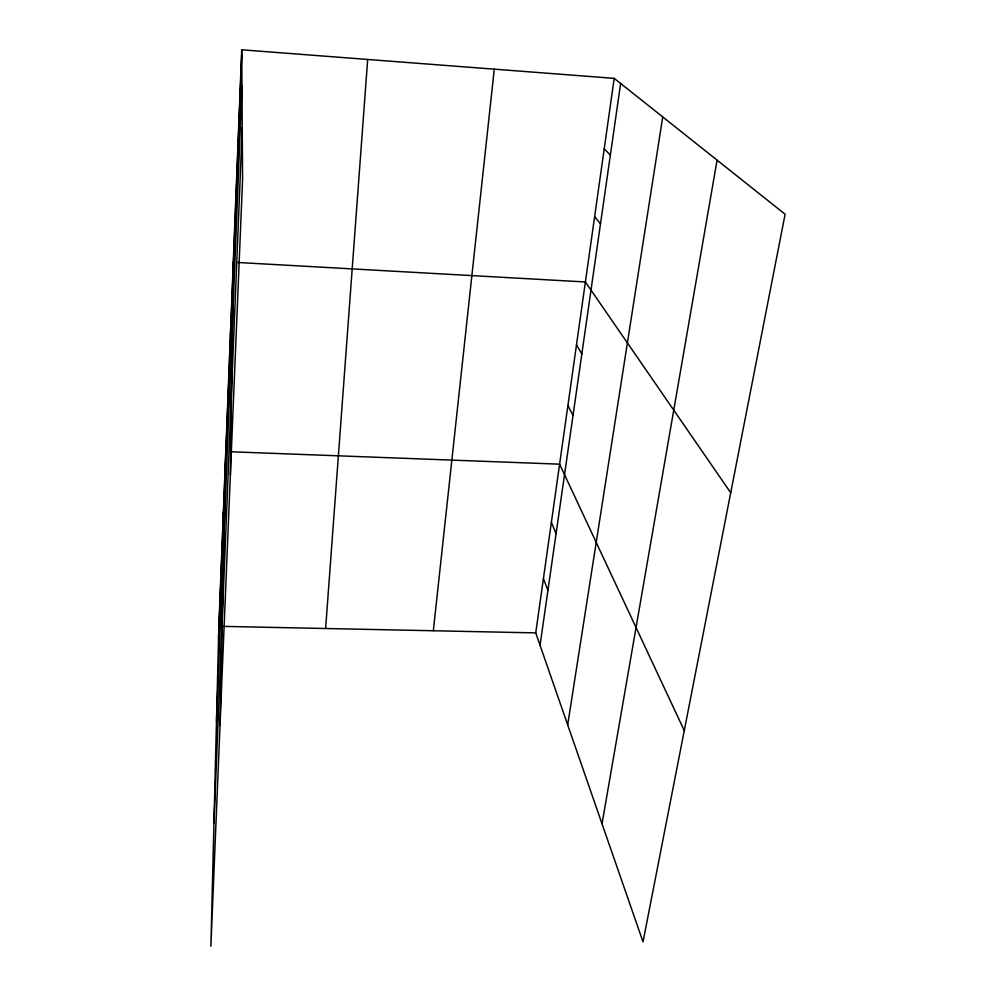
<?xml version="1.0" encoding="UTF-8"?>
<svg xmlns="http://www.w3.org/2000/svg" width="996" height="996" viewBox="0 0 996 996"><rect width="100%" height="100%" fill="white"/><g stroke="black" fill="none" stroke-linecap="round" stroke-linejoin="round"><path stroke-width="1.49" d="M238.779 129.43L238.791 123.429M235.928 201.279L235.99 194.183M230.375 475.017L233.288 262.222M230.537 336.748L230.699 327.721M227.997 400.666L228.196 390.793M220.016 725.387L225.781 451.574M223.129 523.348L223.39 511.944M220.788 582.237L221.075 570.148M241.717 49.8L218.846 626.285L210.891 946.2L242.588 179.429L241.717 49.8L614.196 78.36L785.109 214.215L643.018 941.855L535.736 632.883L614.196 78.36M218.535 639.009L241.754 54.606M216.493 720.768L241.966 86.154M213.953 823.082L242.24 127.301M325.617 628.513L367.673 59.461M433.335 630.754L494.277 69.16M540.056 645.308L620.633 83.477M567.683 724.876L662.726 116.943M602.02 823.792L717.083 160.144M223.453 626.384L535.736 632.883M230.375 451.748L559.615 464.173L684.264 730.603M237.895 262.483L585.387 281.968L730.715 492.771M604.223 148.84L610.374 155.04M594.624 216.655L600.501 223.876M576.485 344.902L581.851 353.904M567.894 405.596L573.036 415.382M551.373 522.402L556.079 533.607M543.418 578.601L547.925 590.441"/></g></svg>
